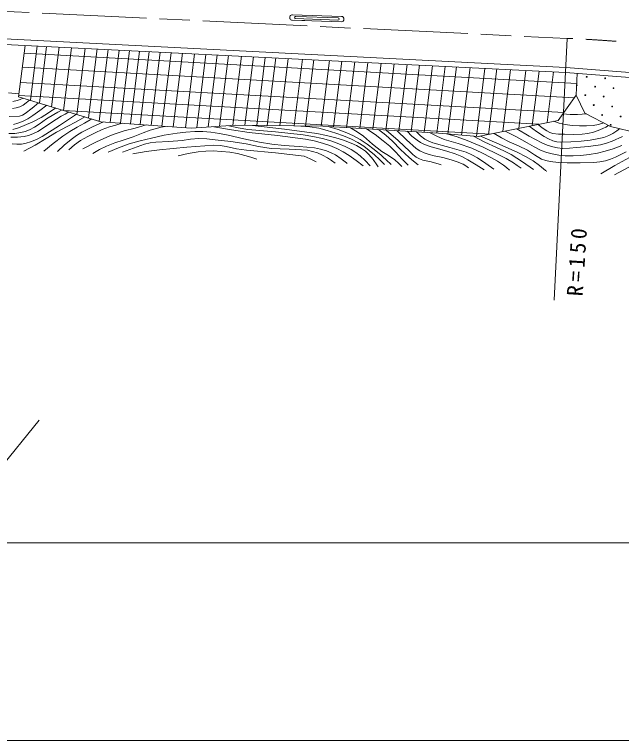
# Model space of a CAD drawing. Units: millimetres, scale not verified. Extents: x 40000 to 680000, y 20000 to 380000.
# Drawn here: x 384332 to 454148, y 205000 to 288567 of the extents above; entities that cross this region are included whole.
import ezdxf

# ---------------------------------------------------------------- set-up
doc = ezdxf.new("R2010")
doc.units = ezdxf.units.MM
doc.header["$LTSCALE"] = 1000
doc.linetypes.add('CHAIN', pattern=[18.5, 12, -1.5, 3.5, -1.5])
doc.layers.add('S-BGD', color=7, linetype='Continuous', lineweight=13)
doc.layers.add('S-BGD-HTXT', color=7, linetype='Continuous', lineweight=13)
doc.styles.add('ＭＳ ゴシック', font='')
doc.styles.get('ＭＳ ゴシック').set_extended_font_data('MS Gothic')

msp = doc.modelspace()

# ---------------------------------------------------------------- linework, layer by layer
at = {"layer": 'S-BGD', "linetype": 'CHAIN'}
msp.add_line((369037, 289605), (447910, 285816), dxfattribs=at)
at = {"layer": 'S-BGD'}
for p, q in [((416305, 288546), (421927, 288349)), ((416673, 288345), (421545, 288175)), ((421905, 287725), (416283, 287921)), ((417730, 287871), (416533, 287912)), ((416665, 288095), (421537, 287925)), ((380062, 285929), (447744, 282477)), ((447910, 285816), (446408, 255686)), ((379520, 285316), (447715, 281905)), ((385555, 285014), (384796, 279104)), ((385441, 284129), (449013, 280608)), ((386941, 284944), (386157, 278691)), ((388023, 284890), (387207, 278373)), ((389455, 284819), (388595, 277952)), ((390888, 284747), (389984, 277531)), ((392467, 284668), (391515, 277067)), ((393831, 284600), (392838, 276666)), ((395117, 284535), (394084, 276288)), ((396358, 284473), (395316, 276154)), ((397560, 284413), (396514, 276067)), ((398725, 284355), (397677, 275983)), ((399836, 284299), (398784, 275902)), ((401096, 284236), (400040, 275810)), ((402351, 284174), (401292, 275719)), ((403638, 284109), (402575, 275626)), ((405047, 284039), (403981, 275524)), ((406343, 283974), (405284, 275517)), ((407655, 283908), (406616, 275609)), ((408943, 283844), (407923, 275698)), ((410441, 283769), (409447, 275832)), ((411803, 283701), (410815, 275814)), ((413167, 283633), (412186, 275797)), ((414382, 283572), (413406, 275782)), ((415818, 283500), (414849, 275764)), ((417461, 283418), (416500, 275743)), ((418750, 283353), (417795, 275727)), ((385231, 282490), (448735, 278973)), ((420544, 283264), (419597, 275704)), ((421976, 283192), (421029, 275628)), ((423480, 283117), (422531, 275538)), ((424987, 283041), (424037, 275449)), ((426488, 282966), (425535, 275359)), ((427995, 282891), (427041, 275270)), ((429499, 282816), (428543, 275180)), ((430928, 282744), (429970, 275095)), ((432428, 282669), (431469, 275006)), ((433864, 282597), (432903, 274920)), ((435154, 282533), (434187, 274814)), ((447744, 282477), (456238, 281803)), ((436726, 282454), (435752, 274679)), ((438444, 282368), (437462, 274531)), ((439805, 282300), (438860, 274753)), ((441387, 282221), (440494, 275086)), ((443166, 282132), (442331, 275460)), ((444677, 282057), (443891, 275778)), ((446320, 281974), (445588, 276124)), ((447715, 281905), (456210, 281231)), ((448951, 279271), (449067, 281797)), ((385008, 280754), (447515, 277292)), ((383657, 279562), (384840, 279448)), ((384814, 279247), (444650, 275933)), ((446855, 276382), (448951, 279271)), ((448951, 279271), (449941, 277226)), ((384119, 278551), (384637, 278680)), ((384637, 278680), (384986, 278801)), ((384796, 279104), (394273, 276230)), ((384986, 278801), (385341, 278938)), ((385330, 278143), (385685, 278400)), ((385685, 278400), (385872, 278554)), ((385872, 278554), (386064, 278719)), ((386355, 277770), (387104, 278404)), ((384099, 277737), (384535, 277812)), ((384535, 277812), (384958, 277947)), ((384958, 277947), (385330, 278143)), ((385564, 277166), (386355, 277770)), ((386448, 276944), (387258, 277521)), ((387258, 277521), (388052, 278116)), ((388252, 277234), (389069, 277808)), ((389324, 277329), (389810, 277583)), ((389984, 277531), (439131, 274808)), ((383726, 276839), (384897, 276853)), ((384897, 276853), (385234, 276978)), ((385234, 276978), (385564, 277166)), ((385850, 276567), (386448, 276944)), ((386446, 276224), (387414, 276715)), ((387414, 276715), (388252, 277234)), ((387998, 276541), (388851, 277072)), ((388620, 276185), (389714, 276864)), ((388851, 277072), (389324, 277329)), ((389493, 275773), (391479, 277078)), ((389714, 276864), (390138, 277111)), ((390138, 277111), (390563, 277355)), ((391411, 276219), (392427, 276790)), ((447408, 277143), (448252, 277071)), ((448252, 277071), (449106, 277060)), ((449106, 277060), (449612, 277087)), ((449612, 277087), (450128, 277128)), ((449941, 277226), (452879, 275693)), ((384205, 275918), (384730, 276055)), ((384730, 276055), (385238, 276250)), ((384803, 275538), (385456, 275790)), ((385238, 276250), (385850, 276567)), ((385456, 275790), (386446, 276224)), ((386641, 275607), (387184, 275963)), ((387184, 275963), (387998, 276541)), ((387495, 274509), (389493, 275773)), ((387568, 275462), (388620, 276185)), ((390388, 275675), (391411, 276219)), ((391539, 275587), (392398, 276051)), ((392398, 276051), (393243, 276543)), ((393316, 275620), (394559, 276210)), ((394273, 276230), (404657, 275474)), ((395255, 275629), (395982, 275848)), ((395982, 275848), (396724, 276052)), ((398212, 275485), (399470, 275852)), ((404657, 275474), (409799, 275827)), ((409002, 275772), (410073, 275523)), ((409799, 275827), (419780, 275702)), ((411687, 275804), (415388, 275369)), ((437679, 274513), (446855, 276382)), ((444550, 275912), (445038, 275508)), ((446334, 276276), (446987, 276057)), ((446987, 276057), (447662, 275895)), ((447662, 275895), (448491, 275802)), ((448491, 275802), (449332, 275768)), ((450112, 275756), (450894, 275805)), ((450894, 275805), (451510, 275920)), ((451510, 275920), (452131, 276083)), ((452341, 275617), (452672, 275801)), ((384145, 275349), (384803, 275538)), ((384379, 274888), (385071, 274975)), ((385071, 274975), (385572, 275108)), ((385572, 275108), (386065, 275303)), ((386065, 275303), (386641, 275607)), ((386432, 274826), (387017, 275119)), ((387017, 275119), (387568, 275462)), ((387983, 274293), (389171, 275010)), ((389171, 275010), (390388, 275675)), ((389891, 274573), (390700, 275107)), ((390700, 275107), (391539, 275587)), ((391450, 274632), (392091, 275015)), ((392091, 275015), (393316, 275620)), ((392745, 274532), (393592, 274960)), ((393592, 274960), (394413, 275322)), ((394413, 275322), (395255, 275629)), ((396149, 274928), (396944, 275160)), ((396944, 275160), (398212, 275485)), ((397986, 274504), (399131, 274954)), ((399131, 274954), (399945, 275257)), ((399945, 275257), (400775, 275502)), ((400775, 275502), (401203, 275601)), ((401203, 275601), (401644, 275694)), ((403041, 274917), (404053, 275035)), ((404053, 275035), (405083, 275094)), ((405083, 275094), (405994, 275090)), ((405994, 275090), (406901, 275026)), ((406901, 275026), (407898, 274878)), ((407261, 275653), (409289, 275293)), ((409289, 275293), (411332, 274992)), ((410073, 275523), (411154, 275334)), ((411154, 275334), (414346, 275053)), ((411332, 274992), (414569, 274639)), ((414346, 275053), (417541, 274711)), ((415388, 275369), (419089, 274873)), ((417252, 275734), (418293, 275630)), ((418293, 275630), (419324, 275467)), ((419324, 275467), (420304, 275227)), ((419780, 275702), (433091, 274909)), ((420304, 275227), (421279, 274925)), ((420541, 275657), (421552, 275339)), ((421552, 275339), (422550, 274961)), ((422550, 274961), (423327, 274596)), ((422976, 275512), (423736, 275069)), ((423736, 275069), (424460, 274577)), ((424832, 275401), (425810, 274742)), ((426218, 275319), (427028, 274672)), ((427083, 275267), (428462, 274049)), ((428354, 275191), (429423, 274155)), ((429494, 275123), (430044, 274583)), ((430559, 275060), (431035, 274615)), ((432085, 274969), (432904, 274554)), ((440766, 275141), (442055, 274488)), ((442112, 275416), (443539, 274579)), ((443546, 275708), (444375, 275089)), ((444375, 275089), (445250, 274512)), ((445038, 275508), (445549, 275161)), ((445549, 275161), (445892, 274998)), ((445892, 274998), (446268, 274888)), ((449332, 275768), (450112, 275756)), ((450289, 274878), (450933, 275021)), ((450933, 275021), (451483, 275204)), ((451483, 275204), (452007, 275441)), ((452007, 275441), (452341, 275617)), ((452879, 275693), (466982, 272218)), ((453168, 274875), (453605, 275170)), ((453605, 275170), (453774, 275296)), ((453774, 275296), (453949, 275429)), ((383688, 274861), (384379, 274888)), ((383916, 274440), (384676, 274450)), ((384676, 274450), (385438, 274520)), ((385438, 274520), (385942, 274643)), ((385942, 274643), (386432, 274826)), ((386176, 273901), (386850, 274178)), ((386704, 273533), (387983, 274293)), ((386850, 274178), (387495, 274509)), ((388774, 273732), (389891, 274573)), ((390023, 273510), (390840, 274197)), ((390840, 274197), (391450, 274632)), ((391927, 274052), (392745, 274532)), ((393774, 273895), (395376, 274639)), ((395376, 274639), (396149, 274928)), ((395855, 273796), (396826, 274112)), ((396826, 274112), (397986, 274504)), ((398796, 274033), (400078, 274345)), ((400078, 274345), (401555, 274661)), ((401555, 274661), (403041, 274917)), ((403602, 274071), (404560, 274205)), ((404560, 274205), (405521, 274279)), ((405521, 274279), (406465, 274250)), ((406465, 274250), (407420, 274159)), ((407420, 274159), (409197, 273949)), ((407898, 274878), (408895, 274669)), ((408895, 274669), (410697, 274240)), ((410697, 274240), (412508, 273870)), ((414569, 274639), (417806, 274226)), ((417541, 274711), (418647, 274529)), ((417806, 274226), (418793, 274022)), ((418647, 274529), (419750, 274285)), ((419089, 274873), (420199, 274659)), ((419750, 274285), (420704, 274016)), ((420199, 274659), (421300, 274386)), ((421279, 274925), (422189, 274597)), ((421300, 274386), (422186, 274109)), ((422186, 274109), (423061, 273773)), ((422189, 274597), (423076, 274213)), ((423076, 274213), (423804, 273832)), ((423327, 274596), (424075, 274177)), ((424075, 274177), (424901, 273633)), ((424460, 274577), (425505, 273662)), ((425810, 274742), (426751, 274034)), ((427028, 274672), (427797, 273980)), ((429423, 274155), (430534, 273163)), ((430044, 274583), (430633, 274090)), ((431035, 274615), (431544, 274222)), ((431544, 274222), (431985, 273977)), ((432904, 274554), (433744, 274195)), ((433091, 274909), (437679, 274513)), ((433744, 274195), (435347, 273710)), ((434042, 274827), (435230, 274477)), ((435230, 274477), (436398, 274070)), ((437112, 274562), (438423, 273883)), ((437941, 274566), (440092, 273659)), ((439516, 274887), (440351, 274376)), ((440351, 274376), (441213, 273919)), ((442055, 274488), (443319, 273780)), ((443539, 274579), (444997, 273794)), ((445250, 274512), (445745, 274243)), ((445745, 274243), (446270, 274027)), ((446268, 274888), (446912, 274803)), ((446912, 274803), (447584, 274775)), ((447584, 274775), (448618, 274755)), ((448618, 274755), (449638, 274795)), ((449513, 273997), (450532, 274107)), ((449638, 274795), (450289, 274878)), ((450532, 274107), (451551, 274278)), ((451551, 274278), (452137, 274427)), ((452137, 274427), (452701, 274633)), ((452701, 274633), (453168, 274875)), ((453091, 273982), (454250, 274507)), ((384068, 273680), (384608, 273639)), ((384608, 273639), (385145, 273658)), ((385145, 273658), (385665, 273750)), ((385395, 272826), (386704, 273533)), ((385665, 273750), (386176, 273901)), ((387697, 272845), (388774, 273732)), ((389256, 272786), (390023, 273510)), ((390582, 273000), (391236, 273550)), ((391236, 273550), (391927, 274052)), ((392200, 273098), (393774, 273895)), ((394115, 273013), (394909, 273426)), ((394909, 273426), (395855, 273796)), ((396305, 273216), (397532, 273663)), ((397532, 273663), (398796, 274033)), ((398006, 273199), (399295, 273630)), ((399295, 273630), (399935, 273786)), ((399935, 273786), (400583, 273881)), ((400583, 273881), (402088, 273945)), ((401016, 273005), (404142, 273307)), ((402088, 273945), (403602, 274071)), ((404142, 273307), (407274, 273547)), ((407274, 273547), (407985, 273486)), ((407985, 273486), (408692, 273365)), ((408692, 273365), (409849, 273119)), ((409197, 273949), (410961, 273681)), ((410961, 273681), (412391, 273385)), ((412391, 273385), (413835, 273149)), ((412508, 273870), (413918, 273659)), ((413918, 273659), (415343, 273507)), ((415343, 273507), (417089, 273389)), ((417089, 273389), (418825, 273210)), ((418793, 274022), (419768, 273759)), ((419768, 273759), (420602, 273473)), ((420602, 273473), (421414, 273131)), ((420704, 274016), (421645, 273688)), ((421645, 273688), (422359, 273384)), ((422359, 273384), (423045, 273028)), ((423061, 273773), (423673, 273484)), ((423673, 273484), (424261, 273139)), ((423804, 273832), (424501, 273398)), ((424501, 273398), (425140, 272931)), ((424901, 273633), (425700, 273034)), ((425505, 273662), (426587, 272797)), ((426751, 274034), (427492, 273395)), ((427492, 273395), (428190, 272712)), ((427797, 273980), (428735, 273016)), ((428462, 274049), (429804, 272782)), ((430633, 274090), (431047, 273824)), ((431047, 273824), (431491, 273610)), ((431491, 273610), (432275, 273340)), ((431985, 273977), (432465, 273779)), ((432275, 273340), (433096, 273122)), ((432465, 273779), (434394, 273272)), ((434394, 273272), (436292, 272710)), ((435347, 273710), (436942, 273164)), ((436398, 274070), (438233, 273279)), ((438233, 273279), (440045, 272432)), ((438423, 273883), (439761, 273258)), ((440092, 273659), (442228, 272692)), ((441213, 273919), (442298, 273458)), ((442298, 273458), (443355, 272943)), ((443319, 273780), (444105, 273323)), ((444105, 273323), (444926, 272916)), ((444997, 273794), (445615, 273532)), ((445615, 273532), (446255, 273327)), ((446255, 273327), (446803, 273209)), ((446270, 274027), (446701, 273919)), ((446701, 273919), (447153, 273870)), ((447153, 273870), (448332, 273903)), ((448332, 273903), (449513, 273997)), ((448977, 273242), (450368, 273368)), ((450368, 273368), (451745, 273554)), ((451745, 273554), (452425, 273739)), ((452425, 273739), (453091, 273982)), ((453189, 273101), (454190, 273482)), ((393355, 272550), (394115, 273013)), ((395098, 272712), (396305, 273216)), ((396744, 272712), (398006, 273199)), ((397928, 272539), (399464, 272801)), ((399464, 272801), (401016, 273005)), ((403155, 272308), (404305, 272567)), ((404305, 272567), (405464, 272766)), ((405464, 272766), (406320, 272844)), ((406320, 272844), (407191, 272861)), ((407191, 272861), (408143, 272817)), ((408143, 272817), (409089, 272713)), ((409089, 272713), (409965, 272560)), ((409849, 273119), (411013, 272934)), ((409965, 272560), (410826, 272348)), ((411013, 272934), (414338, 272629)), ((413835, 273149), (415925, 273074)), ((414338, 272629), (417644, 272265)), ((415925, 273074), (418037, 272938)), ((418037, 272938), (418624, 272818)), ((418624, 272818), (419190, 272641)), ((418825, 273210), (419522, 273073)), ((419190, 272641), (419767, 272383)), ((419522, 273073), (420218, 272875)), ((420218, 272875), (420757, 272663)), ((420757, 272663), (421270, 272398)), ((421414, 273131), (422127, 272768)), ((422127, 272768), (422817, 272348)), ((423045, 273028), (423574, 272689)), ((423574, 272689), (424075, 272296)), ((424261, 273139), (424692, 272821)), ((424692, 272821), (425090, 272452)), ((425090, 272452), (425567, 271891)), ((425140, 272931), (425746, 272412)), ((425700, 273034), (426511, 272372)), ((426587, 272797), (427351, 272343)), ((428190, 272712), (428893, 271964)), ((428735, 273016), (429715, 272094)), ((429804, 272782), (430145, 272443)), ((430145, 272443), (430522, 272153)), ((430534, 273163), (430969, 272881)), ((430969, 272881), (431434, 272651)), ((431434, 272651), (432017, 272446)), ((432017, 272446), (432619, 272300)), ((433096, 273122), (434076, 272855)), ((434076, 272855), (435029, 272534)), ((435029, 272534), (435767, 272208)), ((436292, 272710), (436945, 272414)), ((436942, 273164), (438083, 272652)), ((438083, 272652), (439197, 272085)), ((439761, 273258), (440629, 272877)), ((440045, 272432), (440892, 271984)), ((440629, 272877), (441467, 272441)), ((441467, 272441), (442750, 271601)), ((442228, 272692), (443123, 272226)), ((443355, 272943), (444145, 272408)), ((444926, 272916), (445544, 272689)), ((445544, 272689), (446192, 272516)), ((446192, 272516), (446934, 272383)), ((446803, 273209), (447356, 273152)), ((447356, 273152), (448159, 273167)), ((448159, 273167), (448977, 273242)), ((449473, 272338), (450436, 272440)), ((450436, 272440), (451388, 272603)), ((451388, 272603), (452291, 272821)), ((452291, 272821), (453189, 273101)), ((453470, 272149), (454699, 272772)), ((410826, 272348), (411522, 272136)), ((411522, 272136), (412223, 271904)), ((417644, 272265), (418343, 271970)), ((418343, 271970), (419038, 271615)), ((419767, 272383), (420331, 272063)), ((420331, 272063), (420780, 271776)), ((420780, 271776), (421233, 271471)), ((421270, 272398), (421903, 271967)), ((421903, 271967), (422505, 271484)), ((422817, 272348), (423633, 271760)), ((423633, 271760), (424424, 271134)), ((424075, 272296), (424658, 271749)), ((424658, 271749), (425222, 271162)), ((425567, 271891), (426008, 271279)), ((425746, 272412), (426319, 271859)), ((426319, 271859), (426876, 271287)), ((426511, 272372), (427281, 271664)), ((427281, 271664), (427464, 271480)), ((427351, 272343), (428087, 271834)), ((428087, 271834), (428495, 271467)), ((428893, 271964), (429598, 271210)), ((429715, 272094), (430232, 271675)), ((430232, 271675), (430772, 271268)), ((430522, 272153), (430901, 271955)), ((430901, 271955), (431318, 271807)), ((431318, 271807), (432268, 271605)), ((432268, 271605), (433192, 271346)), ((432619, 272300), (433592, 272101)), ((433592, 272101), (434556, 271843)), ((434556, 271843), (435250, 271612)), ((435250, 271612), (435930, 271322)), ((435767, 272208), (436491, 271822)), ((436491, 271822), (437428, 271259)), ((436945, 272414), (437573, 272064)), ((437573, 272064), (438540, 271425)), ((439197, 272085), (439894, 271678)), ((439894, 271678), (440559, 271219)), ((440892, 271984), (441718, 271479)), ((442750, 271601), (444018, 270714)), ((443123, 272226), (443987, 271708)), ((443987, 271708), (444707, 271194)), ((444145, 272408), (444957, 271931)), ((444957, 271931), (445441, 271762)), ((445441, 271762), (445948, 271651)), ((445948, 271651), (446917, 271543)), ((446934, 272383), (447679, 272312)), ((447679, 272312), (448576, 272295)), ((448576, 272295), (449473, 272338)), ((450953, 271542), (451643, 271606)), ((451643, 271606), (452326, 271730)), ((452326, 271730), (452902, 271909)), ((452902, 271909), (453470, 272149)), ((453396, 271195), (455065, 272098)), ((422505, 271484), (422544, 271451)), ((422544, 271451), (422590, 271413)), ((426008, 271279), (426089, 271162)), ((426089, 271162), (426174, 271037)), ((427464, 271480), (427653, 271287)), ((428495, 271467), (428894, 271070)), ((433192, 271346), (433295, 271309)), ((433295, 271309), (433406, 271268)), ((435930, 271322), (436243, 271133)), ((436243, 271133), (436541, 270922)), ((437428, 271259), (438356, 270673)), ((438540, 271425), (439480, 270752)), ((440559, 271219), (440925, 270941)), ((440925, 270941), (441287, 270658)), ((441718, 271479), (442159, 271187)), ((442159, 271187), (442605, 270884)), ((444707, 271194), (445399, 270624)), ((446917, 271543), (447892, 271494)), ((447892, 271494), (449414, 271488)), ((449414, 271488), (450953, 271542)), ((451762, 270244), (453396, 271195)), ((453345, 270098), (455588, 271320)), ((445399, 270624), (445468, 270566)), ((445468, 270566), (445536, 270508)), ((381798, 235280), (387155, 241854)), ((71796, 227753), (566750, 227753))]:
    msp.add_line(p, q, dxfattribs=at)
for centre in [(450151, 281400), (452265, 281232), (451124, 280259), (453239, 280091), (449983, 279285), (452098, 279118), (450957, 278144), (453071, 277976), (451930, 277003), (454045, 276835), (452904, 275862)]:
    msp.add_circle(centre, 49.7, dxfattribs=at)
for centre, radius, start, end in [((416294, 288233), 312, 88, 268), ((416669, 288220), 125, 88, 268), ((421916, 288037), 312, 268, 88), ((421541, 288050), 125, 268, 88), ((449010, 280426), 49.7, 261.1834, 93.55872)]:
    msp.add_arc(centre, radius, start, end, dxfattribs=at)
at = {"layer": 'S-BGD', "linetype": 'CHAIN'}
msp.add_arc((441805, 135940), 150000, 80.35861, 87.6673, dxfattribs=at)
at = {"layer": 'S-BGD-HTXT'}
msp.add_line((40000, 205000), (579000, 205000), dxfattribs=at)

# ---------------------------------------------------------------- texts
at = {"layer": 'S-BGD', "insert": (449707, 256092), "char_height": 1833, "attachment_point": 7, "rotation": 86.3, "style": 'ＭＳ ゴシック'}
msp.add_mtext('\\T1.32;R=150', dxfattribs=at)

doc.saveas('drawing.dxf')
